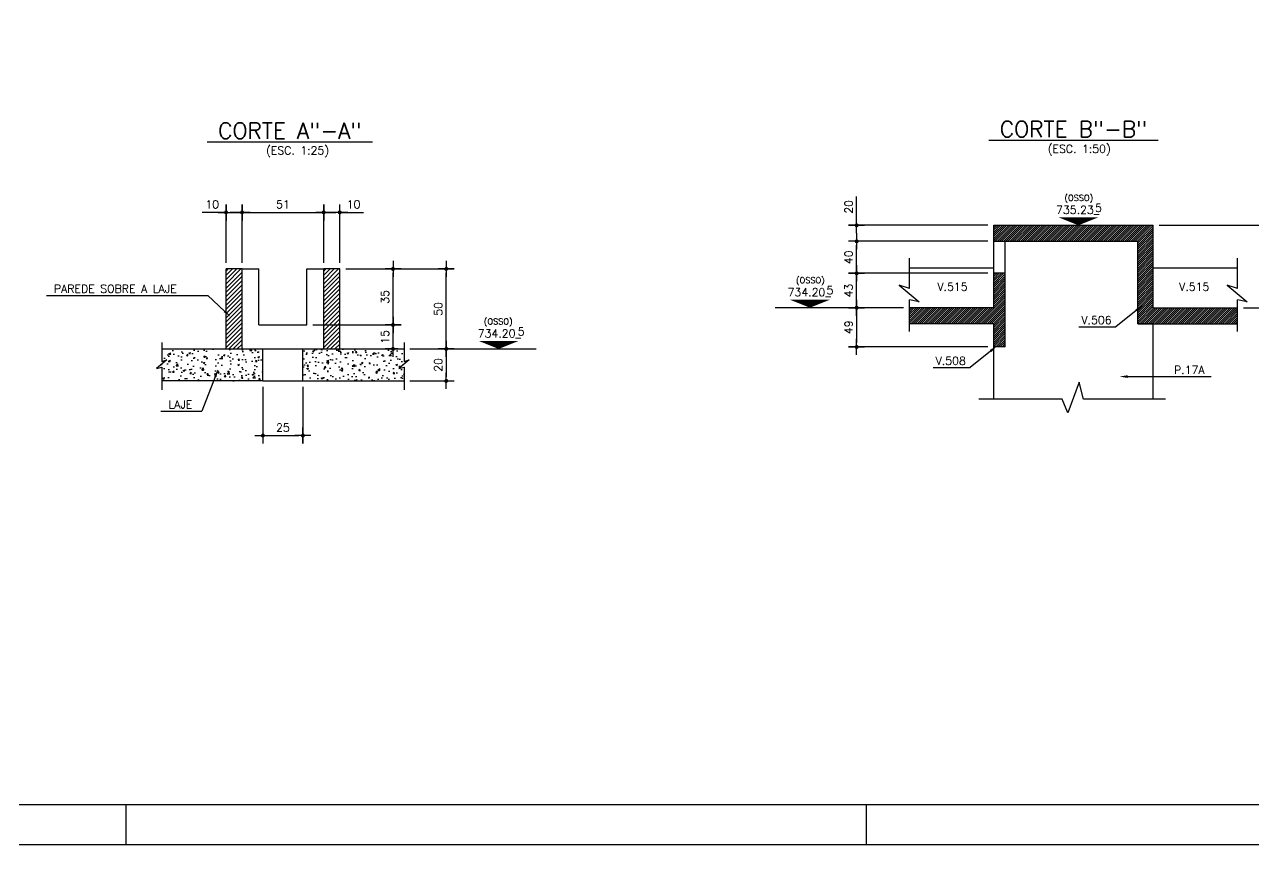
# Model space of a CAD drawing. Header units: inches. Extents: x 0 to 5940, y 0 to 4205.
# Drawn here: x 1188 to 2724, y 0 to 1025 of the extents above; entities that cross this region are included whole.
import ezdxf
from ezdxf.enums import TextEntityAlignment as Align

# ---------------------------------------------------------------- set-up
doc = ezdxf.new("R2010")
doc.units = ezdxf.units.IN
doc.header["$LTSCALE"] = 50
doc.header["$MEASUREMENT"] = 0
for name, color, linetype in [('CORTE-FORMA', 1, 'Continuous'), ('CORTES', 2, 'Continuous'), ('COTA', 6, 'Continuous'), ('DETALHES', 2, 'Continuous'), ('FOLHA', 7, 'Continuous'), ('NIVEL', 3, 'Continuous'), ('TEXTO', 3, 'Continuous')]:
    doc.layers.add(name, color=color, linetype=linetype)
doc.styles.add('ROMANS', font='romans.shx')
doc.dimstyles.new('COTA_25', dxfattribs={"dimscale": 5, "dimtxt": 2, "dimasz": 1, "dimexe": 2, "dimexo": 1.5, "dimgap": 1, "dimtad": 1, "dimlfac": 0.5, "dimzin": 12, "dimdsep": 46, "dimtxsty": 'ROMANS', "dimblk1": 'COTA', "dimblk2": 'COTA', "dimsah": 1, "dimcen": -4, "dimdle": 1.5, "dimclrd": 6, "dimclre": 6, "dimclrt": 3, "dimadec": 0, "dimazin": 0, "dimtfac": 1, "dimtofl": 0, "dimtmove": 0, "dimatfit": 3, "dimldrblk": 'COTA', "dimfxl": 1, "dimtolj": 1, "dimtzin": 12, "dimarcsym": 0})
doc.dimstyles.new('COTA_50', dxfattribs={"dimscale": 5, "dimtxt": 2, "dimasz": 1, "dimexe": 2, "dimexo": 1.5, "dimgap": 1, "dimtad": 1, "dimzin": 12, "dimdsep": 46, "dimtxsty": 'ROMANS', "dimblk1": 'COTA', "dimblk2": 'COTA', "dimsah": 1, "dimcen": -4, "dimdle": 1.5, "dimclrd": 6, "dimclre": 6, "dimclrt": 3, "dimadec": 0, "dimazin": 0, "dimtfac": 1, "dimtofl": 0, "dimtmove": 0, "dimatfit": 3, "dimldrblk": 'COTA', "dimfxl": 1, "dimtolj": 1, "dimtzin": 12, "dimarcsym": 0})
pattern_1 = [(45, (76, 47.5), (-2.6516504, 2.6516504), [])]
pattern_2 = [(50, (0, 0), (21.5178, -1.88256), [2.25, -24.75]), (355, (0, 0), (-4.16254, 22.56576), [1.8, -19.8]), (100.4514, (1.793, -0.157), (17.35527, 20.6832), [1.9122, -21.03426]), (46.1842, (0, 6), (32.01724, -4.96558), [3.375, -37.125]), (96.6356, (2.668, 5.586), (28.03986, 29.22356), [2.8683, -31.5514]), (351.1842, (0, 6), (28.03986, 29.22356), [2.7, -29.7]), (21, (3, 4.5), (17.90721, -12.07857), [2.25, -24.75]), (326, (3, 4.5), (7.29946, 21.7545), [1.8, -19.8]), (71.4514, (4.492, 3.493), (25.20667, 9.67593), [1.9122, -21.03426]), (37.5, (0, 0), (0.364796, 9.986816), [0, -19.56, 0, -20.1, 0, -19.875]), (7.5, (0, 0), (7.892086, 11.83235), [0, -11.46, 0, -19.11, 0, -7.575]), (327.5, (-6.69, 0), (16.014673, -0.676646), [0, -7.5, 0, -23.4, 0, -31.05]), (317.5, (-9.69, 0), (17.49559, 3.00315), [0, -9.75, 0, -15.54, 0, -22.05])]
pattern_3 = [(45, (32.4059, 0), (-1.3258252, 1.3258252), [])]

# ---------------------------------------------------------------- blocks, each defined once
blk = doc.blocks.new('COTA')
at = {"layer": 'COTA'}
for p, q in [((2, 0), (-2, 0)), ((0, -2), (0, 2))]:
    blk.add_line(p, q, dxfattribs=at)
at = {"layer": 'COTA', "const_width": 0.5}
blk.add_lwpolyline([(-0.25, 0, 1), (0.25, 0, 1)], format="xyb", close=True, dxfattribs=at)
blk = doc.blocks.new('*D113')
at = {"layer": 'COTA', "color": 6, "lineweight": -2, "transparency": 16777216}
for p, q in [((1669.7, 619.3), (1725, 619.3)), ((1715, 614.3), (1715, 584.3)), ((1669.7, 579.3), (1725, 579.3))]:
    blk.add_line(p, q, dxfattribs=at)
at = {"layer": 'Defpoints', "color": 0, "transparency": 16777216}
for p in [(1662.2, 619.3), (1662.2, 579.3), (1715, 579.3)]:
    blk.add_point(p, dxfattribs=at)
at = {"layer": 'COTA', "color": 6, "lineweight": -2, "transparency": 16777216, "xscale": 5, "yscale": 5, "zscale": 5}
for p, rotation in [((1715, 619.3), 90), ((1715, 579.3), 270)]:
    blk.add_blockref('COTA', p, dxfattribs=dict(at, rotation=rotation))
at = {"layer": 'COTA', "color": 3, "transparency": 16777216, "insert": (1705, 599.3), "char_height": 10, "attachment_point": 5, "rotation": 90, "style": 'ROMANS'}
blk.add_mtext('\\A1;20', dxfattribs=at)
blk = doc.blocks.new('*D114')
at = {"layer": 'COTA', "color": 6, "lineweight": -2, "transparency": 16777216}
for p, q in [((1589.4, 719.3), (1725, 719.3)), ((1715, 624.3), (1715, 714.3)), ((1669.7, 619.3), (1725, 619.3))]:
    blk.add_line(p, q, dxfattribs=at)
at = {"layer": 'Defpoints', "color": 0, "transparency": 16777216}
for p in [(1581.9, 719.3), (1715, 719.3), (1662.2, 619.3)]:
    blk.add_point(p, dxfattribs=at)
at = {"layer": 'COTA', "color": 6, "lineweight": -2, "transparency": 16777216, "xscale": 5, "yscale": 5, "zscale": 5}
for p, rotation in [((1715, 719.3), 90), ((1715, 619.3), 270)]:
    blk.add_blockref('COTA', p, dxfattribs=dict(at, rotation=rotation))
at = {"layer": 'COTA', "color": 3, "transparency": 16777216, "insert": (1705, 669.3), "char_height": 10, "attachment_point": 5, "rotation": 90, "style": 'ROMANS'}
blk.add_mtext('\\A1;50', dxfattribs=at)
blk = doc.blocks.new('*D115')
at = {"layer": 'COTA', "color": 6, "lineweight": -2, "transparency": 16777216}
for p, q in [((1548.4, 649.3), (1658.5, 649.3)), ((1648.5, 624.3), (1648.5, 644.3)), ((1654.7, 619.3), (1638.5, 619.3))]:
    blk.add_line(p, q, dxfattribs=at)
at = {"layer": 'Defpoints', "color": 0, "transparency": 16777216}
for p in [(1540.9, 649.3), (1648.5, 649.3), (1662.2, 619.3)]:
    blk.add_point(p, dxfattribs=at)
at = {"layer": 'COTA', "color": 6, "lineweight": -2, "transparency": 16777216, "xscale": 5, "yscale": 5, "zscale": 5}
for p, rotation in [((1648.5, 649.3), 90), ((1648.5, 619.3), 270)]:
    blk.add_blockref('COTA', p, dxfattribs=dict(at, rotation=rotation))
at = {"layer": 'COTA', "color": 3, "transparency": 16777216, "insert": (1638.5, 634.3), "char_height": 10, "attachment_point": 5, "rotation": 90, "style": 'ROMANS'}
blk.add_mtext('\\A1;15', dxfattribs=at)
blk = doc.blocks.new('*D116')
at = {"layer": 'COTA', "color": 6, "lineweight": -2, "transparency": 16777216}
for p, q in [((1640.5, 719.3), (1658.5, 719.3)), ((1648.5, 654.3), (1648.5, 714.3)), ((1640.5, 649.3), (1658.5, 649.3))]:
    blk.add_line(p, q, dxfattribs=at)
at = {"layer": 'Defpoints', "color": 0, "transparency": 16777216}
for p in [(1633, 719.3), (1648.5, 719.3), (1633, 649.3)]:
    blk.add_point(p, dxfattribs=at)
at = {"layer": 'COTA', "color": 6, "lineweight": -2, "transparency": 16777216, "xscale": 5, "yscale": 5, "zscale": 5}
for p, rotation in [((1648.5, 719.3), 90), ((1648.5, 649.3), 270)]:
    blk.add_blockref('COTA', p, dxfattribs=dict(at, rotation=rotation))
at = {"layer": 'COTA', "color": 3, "transparency": 16777216, "insert": (1638.5, 684.3), "char_height": 10, "attachment_point": 5, "rotation": 90, "style": 'ROMANS'}
blk.add_mtext('\\A1;35', dxfattribs=at)
blk = doc.blocks.new('*D117')
at = {"layer": 'COTA', "color": 6, "lineweight": -2, "transparency": 16777216}
for p, q in [((1485.9, 571.8), (1485.9, 501)), ((1535.9, 571.8), (1535.9, 501)), ((1490.9, 511), (1530.9, 511))]:
    blk.add_line(p, q, dxfattribs=at)
at = {"layer": 'Defpoints', "color": 0, "transparency": 16777216}
for p in [(1485.9, 579.3), (1535.9, 579.3), (1535.9, 511)]:
    blk.add_point(p, dxfattribs=at)
at = {"layer": 'COTA', "color": 6, "lineweight": -2, "transparency": 16777216, "xscale": 5, "yscale": 5, "zscale": 5, "rotation": 180}
blk.add_blockref('COTA', (1485.9, 511), dxfattribs=at)
at = {"layer": 'COTA', "color": 6, "lineweight": -2, "transparency": 16777216, "xscale": 5, "yscale": 5, "zscale": 5}
blk.add_blockref('COTA', (1535.9, 511), dxfattribs=at)
at = {"layer": 'COTA', "color": 3, "transparency": 16777216, "insert": (1510.9, 521), "char_height": 10, "attachment_point": 5, "style": 'ROMANS'}
blk.add_mtext('\\A1;25', dxfattribs=at)
blk = doc.blocks.new('*D118')
at = {"layer": 'COTA', "color": 6, "lineweight": -2, "transparency": 16777216}
for p, q in [((1439.9, 726.8), (1439.9, 800)), ((1459.9, 726.8), (1459.9, 800)), ((1439.9, 790), (1410.1, 790)), ((1454.9, 790), (1444.9, 790))]:
    blk.add_line(p, q, dxfattribs=at)
at = {"layer": 'Defpoints', "color": 0, "transparency": 16777216}
for p in [(1439.9, 790), (1439.9, 719.3), (1459.9, 719.3)]:
    blk.add_point(p, dxfattribs=at)
at = {"layer": 'COTA', "color": 6, "lineweight": -2, "transparency": 16777216, "xscale": 5, "yscale": 5, "zscale": 5, "rotation": 180}
blk.add_blockref('COTA', (1439.9, 790), dxfattribs=at)
at = {"layer": 'COTA', "color": 6, "lineweight": -2, "transparency": 16777216, "xscale": 5, "yscale": 5, "zscale": 5}
blk.add_blockref('COTA', (1459.9, 790), dxfattribs=at)
at = {"layer": 'COTA', "color": 3, "transparency": 16777216, "insert": (1422.5, 800), "char_height": 10, "attachment_point": 5, "style": 'ROMANS'}
blk.add_mtext('\\A1;10', dxfattribs=at)
blk = doc.blocks.new('*D119')
at = {"layer": 'COTA', "color": 6, "lineweight": -2, "transparency": 16777216}
for p, q in [((1459.9, 726.8), (1459.9, 800)), ((1561.9, 726.8), (1561.9, 800)), ((1464.9, 790), (1556.9, 790))]:
    blk.add_line(p, q, dxfattribs=at)
at = {"layer": 'Defpoints', "color": 0, "transparency": 16777216}
for p in [(1561.9, 790), (1459.9, 719.3), (1561.9, 719.3)]:
    blk.add_point(p, dxfattribs=at)
at = {"layer": 'COTA', "color": 6, "lineweight": -2, "transparency": 16777216, "xscale": 5, "yscale": 5, "zscale": 5, "rotation": 180}
blk.add_blockref('COTA', (1459.9, 790), dxfattribs=at)
at = {"layer": 'COTA', "color": 6, "lineweight": -2, "transparency": 16777216, "xscale": 5, "yscale": 5, "zscale": 5}
blk.add_blockref('COTA', (1561.9, 790), dxfattribs=at)
at = {"layer": 'COTA', "color": 3, "transparency": 16777216, "insert": (1510.9, 800), "char_height": 10, "attachment_point": 5, "style": 'ROMANS'}
blk.add_mtext('\\A1;51', dxfattribs=at)
blk = doc.blocks.new('*D120')
at = {"layer": 'COTA', "color": 6, "lineweight": -2, "transparency": 16777216}
for p, q in [((1561.9, 726.8), (1561.9, 800)), ((1581.9, 726.8), (1581.9, 800)), ((1566.9, 790), (1576.9, 790)), ((1581.9, 790), (1611.6, 790))]:
    blk.add_line(p, q, dxfattribs=at)
at = {"layer": 'Defpoints', "color": 0, "transparency": 16777216}
for p in [(1581.9, 790), (1561.9, 719.3), (1581.9, 719.3)]:
    blk.add_point(p, dxfattribs=at)
at = {"layer": 'COTA', "color": 6, "lineweight": -2, "transparency": 16777216, "xscale": 5, "yscale": 5, "zscale": 5, "rotation": 180}
blk.add_blockref('COTA', (1561.9, 790), dxfattribs=at)
at = {"layer": 'COTA', "color": 6, "lineweight": -2, "transparency": 16777216, "xscale": 5, "yscale": 5, "zscale": 5}
blk.add_blockref('COTA', (1581.9, 790), dxfattribs=at)
at = {"layer": 'COTA', "color": 3, "transparency": 16777216, "insert": (1599.2, 800), "char_height": 10, "attachment_point": 5, "style": 'ROMANS'}
blk.add_mtext('\\A1;10', dxfattribs=at)
blk = doc.blocks.new('*D140')
at = {"layer": 'COTA', "color": 6, "lineweight": -2}
for p, q in [((2605.9, 773.8), (2784.9, 773.8)), ((2774.9, 675.8), (2774.9, 768.8)), ((2711.3, 670.8), (2784.9, 670.8))]:
    blk.add_line(p, q, dxfattribs=at)
at = {"layer": 'Defpoints', "color": 0}
for p in [(2598.4, 773.8), (2774.9, 773.8), (2703.8, 670.8)]:
    blk.add_point(p, dxfattribs=at)
at = {"layer": 'COTA', "color": 6, "lineweight": -2, "xscale": 5, "yscale": 5, "zscale": 5}
for p, rotation in [((2774.9, 773.8), 90), ((2774.9, 670.8), 270)]:
    blk.add_blockref('COTA', p, dxfattribs=dict(at, rotation=rotation))
at = {"layer": 'COTA', "color": 3, "insert": (2764.9, 722.3), "char_height": 10, "attachment_point": 5, "rotation": 90, "style": 'ROMANS'}
blk.add_mtext('\\A1;103', dxfattribs=at)
blk = doc.blocks.new('*D141')
at = {"layer": 'COTA', "color": 6, "lineweight": -2}
for p, q in [((2286.4, 670.8), (2217.9, 670.8)), ((2227.9, 665.8), (2227.9, 626.8)), ((2391.9, 621.8), (2217.9, 621.8))]:
    blk.add_line(p, q, dxfattribs=at)
at = {"layer": 'Defpoints', "color": 0}
for p in [(2293.9, 670.8), (2227.9, 621.8), (2399.4, 621.8)]:
    blk.add_point(p, dxfattribs=at)
at = {"layer": 'COTA', "color": 6, "lineweight": -2, "xscale": 5, "yscale": 5, "zscale": 5}
for p, rotation in [((2227.9, 670.8), 90), ((2227.9, 621.8), 270)]:
    blk.add_blockref('COTA', p, dxfattribs=dict(at, rotation=rotation))
at = {"layer": 'COTA', "color": 3, "insert": (2217.9, 646.3), "char_height": 10, "attachment_point": 5, "rotation": 90, "style": 'ROMANS'}
blk.add_mtext('\\A1;49', dxfattribs=at)
blk = doc.blocks.new('*D142')
at = {"layer": 'COTA', "color": 6, "lineweight": -2}
for p, q in [((2391.9, 713.8), (2217.9, 713.8)), ((2227.9, 675.8), (2227.9, 708.8)), ((2286.4, 670.8), (2217.9, 670.8))]:
    blk.add_line(p, q, dxfattribs=at)
at = {"layer": 'Defpoints', "color": 0}
for p in [(2227.9, 713.8), (2399.4, 713.8), (2293.9, 670.8)]:
    blk.add_point(p, dxfattribs=at)
at = {"layer": 'COTA', "color": 6, "lineweight": -2, "xscale": 5, "yscale": 5, "zscale": 5}
for p, rotation in [((2227.9, 713.8), 90), ((2227.9, 670.8), 270)]:
    blk.add_blockref('COTA', p, dxfattribs=dict(at, rotation=rotation))
at = {"layer": 'COTA', "color": 3, "insert": (2217.9, 692.3), "char_height": 10, "attachment_point": 5, "rotation": 90, "style": 'ROMANS'}
blk.add_mtext('\\A1;43', dxfattribs=at)
blk = doc.blocks.new('*D143')
at = {"layer": 'COTA', "color": 6, "lineweight": -2}
for p, q in [((2391.9, 753.8), (2217.9, 753.8)), ((2227.9, 718.8), (2227.9, 748.8)), ((2391.9, 713.8), (2217.9, 713.8))]:
    blk.add_line(p, q, dxfattribs=at)
at = {"layer": 'Defpoints', "color": 0}
for p in [(2227.9, 753.8), (2399.4, 753.8), (2399.4, 713.8)]:
    blk.add_point(p, dxfattribs=at)
at = {"layer": 'COTA', "color": 6, "lineweight": -2, "xscale": 5, "yscale": 5, "zscale": 5}
for p, rotation in [((2227.9, 753.8), 90), ((2227.9, 713.8), 270)]:
    blk.add_blockref('COTA', p, dxfattribs=dict(at, rotation=rotation))
at = {"layer": 'COTA', "color": 3, "insert": (2217.9, 733.8), "char_height": 10, "attachment_point": 5, "rotation": 90, "style": 'ROMANS'}
blk.add_mtext('\\A1;40', dxfattribs=at)
blk = doc.blocks.new('*D144')
at = {"layer": 'COTA', "color": 6, "lineweight": -2}
for p, q in [((2227.9, 778.8), (2227.9, 810)), ((2391.9, 773.8), (2217.9, 773.8)), ((2391.9, 753.8), (2217.9, 753.8)), ((2227.9, 748.8), (2227.9, 743.8))]:
    blk.add_line(p, q, dxfattribs=at)
at = {"layer": 'Defpoints', "color": 0}
for p in [(2227.9, 773.8), (2399.4, 773.8), (2399.4, 753.8)]:
    blk.add_point(p, dxfattribs=at)
at = {"layer": 'COTA', "color": 6, "lineweight": -2, "xscale": 5, "yscale": 5, "zscale": 5}
for p, rotation in [((2227.9, 773.8), 270), ((2227.9, 753.8), 90)]:
    blk.add_blockref('COTA', p, dxfattribs=dict(at, rotation=rotation))
at = {"layer": 'COTA', "color": 3, "insert": (2217.9, 796.9), "char_height": 10, "attachment_point": 5, "rotation": 90, "style": 'ROMANS'}
blk.add_mtext('\\A1;20', dxfattribs=at)

msp = doc.modelspace()

# ---------------------------------------------------------------- hatches: boundary and pattern name
at = {"layer": 'CORTES'}
h = msp.add_hatch(dxfattribs=at)
h.set_pattern_fill('ANSI31', color=252, scale=15, angle=180)
h.set_pattern_definition(pattern_3)
h.paths.add_polyline_path([(2598.352, 773.814), (2598.352, 670.814), (2703.777, 670.814), (2703.777, 650.814), (2579.352, 650.814), (2579.352, 753.814), (2399.352, 753.814), (2399.352, 773.814)])
h = msp.add_hatch(dxfattribs=at)
h.set_pattern_fill('ANSI31', color=252, scale=15, angle=180)
h.set_pattern_definition(pattern_3)
h.paths.add_polyline_path([(2399.352, 670.814), (2399.352, 713.814), (2413.352, 713.814), (2413.352, 621.814), (2399.352, 621.814), (2399.352, 650.814), (2293.928, 650.814), (2293.928, 670.814)])
at = {"layer": 'DETALHES'}
h = msp.add_hatch(dxfattribs=at)
h.set_pattern_fill('ANSI31', color=11, scale=30)
h.set_pattern_definition(pattern_1)
h.paths.add_polyline_path([(1459.858, 719.278), (1439.858, 719.278), (1439.858, 619.278), (1459.858, 619.278)])
h = msp.add_hatch(dxfattribs=at)
h.set_pattern_fill('ANSI31', color=11, scale=30)
h.set_pattern_definition(pattern_1)
h.paths.add_polyline_path([(1581.858, 719.278), (1561.858, 719.278), (1561.858, 619.278), (1581.858, 619.278)])
h = msp.add_hatch(dxfattribs=at)
h.set_pattern_fill('AR-CONC', color=252, scale=3)
h.set_pattern_definition(pattern_2)
h.paths.add_polyline_path([(1485.858, 619.278), (1359.5, 619.278), (1359.5, 603.522), (1366, 605.5), (1353, 595), (1359.5, 596.5), (1359.5, 579.278), (1485.858, 579.278)])
h = msp.add_hatch(dxfattribs=at)
h.set_pattern_fill('AR-CONC', color=252, scale=3)
h.set_pattern_definition(pattern_2)
h.paths.add_polyline_path([(1662.215, 596.5), (1655.715, 595), (1668.715, 605.5), (1662.215, 603.522), (1662.215, 619.278), (1535.858, 619.278), (1535.858, 579.278), (1662.215, 579.278)])

# ---------------------------------------------------------------- linework, layer by layer
at = {"layer": 'CORTE-FORMA'}
for p, q in [((2399.352, 773.814), (2598.352, 773.814)), ((2399.352, 753.814), (2399.352, 773.814)), ((2598.352, 670.814), (2598.352, 773.814)), ((2399.352, 753.814), (2579.352, 753.814)), ((2579.352, 650.814), (2579.352, 753.814)), ((2399.352, 670.814), (2399.352, 713.814)), ((2413.352, 713.814), (2399.352, 713.814)), ((2413.352, 621.814), (2413.352, 713.814)), ((2399.352, 670.814), (2293.928, 670.814)), ((2598.352, 670.814), (2703.777, 670.814)), ((2399.352, 650.814), (2293.928, 650.814)), ((2399.352, 621.814), (2399.352, 650.814)), ((2598.352, 650.814), (2579.352, 650.814)), ((2579.352, 650.814), (2703.777, 650.814)), ((2413.352, 621.814), (2399.352, 621.814))]:
    msp.add_line(p, q, dxfattribs=at)
at = {"layer": 'CORTES'}
for p, q in [((2399.352, 713.814), (2399.352, 753.814)), ((2413.352, 713.814), (2413.352, 753.814)), ((2293.928, 720.814), (2399.352, 720.814)), ((2598.352, 720.814), (2703.777, 720.814)), ((2598.352, 556.395), (2598.352, 650.814)), ((2399.352, 556.395), (2399.352, 621.814))]:
    msp.add_line(p, q, dxfattribs=at)
at = {"layer": 'CORTES', "color": 8}
for p, q in [((2293.928, 694.734), (2293.928, 732.895)), ((2703.777, 694.734), (2703.777, 732.895)), ((2293.928, 694.734), (2281.103, 699.005)), ((2281.103, 699.005), (2306.098, 678.314)), ((2703.777, 694.734), (2690.952, 699.005)), ((2690.952, 699.005), (2715.948, 678.314)), ((2293.928, 641.212), (2293.928, 680.854)), ((2306.098, 678.314), (2293.928, 680.854)), ((2703.777, 641.212), (2703.777, 680.854)), ((2715.948, 678.314), (2703.777, 680.854)), ((2506.102, 577.835), (2491.866, 539.435)), ((2511.379, 556.395), (2506.102, 577.835)), ((2484.922, 556.395), (2380.745, 556.395)), ((2491.866, 539.435), (2484.922, 556.395)), ((2613.667, 556.395), (2511.379, 556.395))]:
    msp.add_line(p, q, dxfattribs=at)
at = {"layer": 'COTA'}
for p, q in [((2217.949, 670.814), (2126.156, 670.814)), ((1725, 619.278), (1827.5, 619.278))]:
    msp.add_line(p, q, dxfattribs=at)
at = {"layer": 'DETALHES', "color": 1}
for p, q in [((1459.858, 719.278), (1439.858, 719.278)), ((1439.858, 619.278), (1439.858, 719.278)), ((1459.858, 619.278), (1459.858, 719.278)), ((1561.858, 619.278), (1561.858, 719.278)), ((1581.858, 719.278), (1561.858, 719.278)), ((1581.858, 619.278), (1581.858, 719.278)), ((1359.5, 619.278), (1485.858, 619.278)), ((1485.858, 579.278), (1485.858, 619.278)), ((1535.858, 579.278), (1535.858, 619.278)), ((1535.858, 619.278), (1662.215, 619.278)), ((1485.858, 579.278), (1359.5, 579.278)), ((1535.858, 579.278), (1662.215, 579.278))]:
    msp.add_line(p, q, dxfattribs=at)
at = {"layer": 'DETALHES'}
for p, q in [((1459.858, 719.278), (1480.858, 719.278)), ((1480.858, 649.278), (1480.858, 719.278)), ((1540.858, 649.278), (1540.858, 719.278)), ((1540.858, 719.278), (1561.858, 719.278)), ((1480.858, 649.278), (1540.858, 649.278)), ((1485.858, 619.278), (1535.858, 619.278)), ((1485.858, 579.278), (1535.858, 579.278))]:
    msp.add_line(p, q, dxfattribs=at)
at = {"layer": 'DETALHES', "color": 8}
for p, q in [((1359.5, 627.278), (1359.5, 603.522)), ((1662.215, 627.278), (1662.215, 603.522)), ((1366, 605.5), (1353, 595)), ((1359.5, 603.522), (1366, 605.5)), ((1668.715, 605.5), (1655.715, 595)), ((1662.215, 603.522), (1668.715, 605.5)), ((1353, 595), (1359.5, 596.5)), ((1359.5, 596.5), (1359.5, 568)), ((1655.715, 595), (1662.215, 596.5)), ((1662.215, 596.5), (1662.215, 568))]:
    msp.add_line(p, q, dxfattribs=at)
at = {"layer": 'FOLHA', "color": 1}
msp.add_line((125, 50), (5895, 50), dxfattribs=at)
at = {"layer": 'FOLHA'}
for p, q in [((1315, 0), (1315, 50)), ((2240, 0), (2240, 50))]:
    msp.add_line(p, q, dxfattribs=at)
msp.add_lwpolyline([(0, 4205), (0, 0), (5940, 0), (5940, 4205)], close=True, dxfattribs=at)
at = {"layer": 'NIVEL', "color": 1}
for points in [[(2504.98, 773.814, 0, 50, 0), (2504.98, 783.814, 50, 50, 0)], [(2169.509, 670.814, 0, 50, 0), (2169.509, 680.814, 50, 50, 0)], [(1780.5, 619.278, 0, 50, 0), (1780.5, 629.278, 50, 50, 0)]]:
    msp.add_lwpolyline(points, format="xyseb", dxfattribs=at)
at = {"layer": 'TEXTO', "color": 8}
for p, q in [((1215.275, 686.227), (1417.26, 686.227)), ((1438.03, 666.572), (1417.26, 686.227)), ((2577.377, 667.463), (2551.814, 646.972)), ((2505.635, 646.972), (2551.814, 646.972)), ((2395.245, 616.679), (2369.682, 596.188)), ((1426.261, 584.597), (1409.548, 541.727)), ((2323.503, 596.188), (2369.682, 596.188)), ((2566.382, 584.747), (2671.114, 584.747)), ((1358.275, 541.727), (1409.548, 541.727))]:
    msp.add_line(p, q, dxfattribs=at)
for points in [[(1439.175, 667.783), (1436.884, 665.361), (1445.293, 659.699)], [(2576.334, 668.763), (2578.419, 666.162), (2585.18, 673.717)], [(2394.203, 617.98), (2396.288, 615.379), (2403.048, 622.934)], [(1424.708, 585.202), (1427.813, 583.991), (1429.893, 593.914)], [(2566.382, 583.081), (2566.382, 586.414), (2556.382, 584.747)]]:
    msp.add_solid(points, dxfattribs=at)

# ---------------------------------------------------------------- texts
at = {"layer": 'NIVEL', "color": 4, "style": 'ROMANS'}
for p in [(2505.528, 804.379), (2170.057, 701.379), (1779.952, 649.843)]:
    msp.add_text('(OSSO)', height=7.5, dxfattribs=at).set_placement(p, align=Align.CENTER)
at = {"layer": 'NIVEL', "color": 3, "style": 'ROMANS'}
for s, p in [('5', (2530.048, 790.63)), ('735.23_', (2504.093, 788.168)), ('734.20_', (2168.622, 685.168)), ('5', (2194.577, 687.63)), ('5', (1808.725, 636.093)), ('734.20_', (1781.388, 633.631))]:
    msp.add_text(s, height=10, dxfattribs=at).set_placement(p, align=Align.CENTER)
at = {"layer": 'TEXTO', "color": 1, "style": 'ROMANS'}
for s, p in [('%%U CORTE A"-A" ', (1416.143, 882.081)), ('%%U CORTE B"-B" ', (2392.983, 884.108))]:
    msp.add_text(s, height=20, dxfattribs=at).set_placement(p)
at = {"layer": 'TEXTO', "color": 3, "style": 'ROMANS'}
for s, p in [('(ESC. 1:50)', (2466.585, 864.426)), ('(ESC. 1:25)', (1489.745, 862.399))]:
    msp.add_text(s, height=10, dxfattribs=at).set_placement(p)
at = {"layer": 'TEXTO', "style": 'ROMANS'}
for s, p in [('PAREDE SOBRE A LAJE', (1224.704, 689.554)), ('V.515', (2328.823, 692.04)), ('V.515', (2630.893, 692.04)), ('V.506', (2508.74, 650.299)), ('V.508', (2326.608, 599.516)), ('P.17A', (2624.516, 588.075)), ('LAJE', (1367.704, 545.054))]:
    msp.add_text(s, height=10, dxfattribs=at).set_placement(p)

# ---------------------------------------------------------------- dimensions: what is measured, and where the dimension line sits
at = {"layer": 'COTA'}
for base, p1, p2, picture, middle in [((1439.858, 790), (1459.858, 719.278), (1439.858, 719.278), '*D118', (1422.477, 800)), ((1561.858, 790), (1459.858, 719.278), (1561.858, 719.278), '*D119', (1510.858, 800)), ((1581.858, 790), (1561.858, 719.278), (1581.858, 719.278), '*D120', (1599.238, 800)), ((1535.858, 511), (1485.858, 579.278), (1535.858, 579.278), '*D117', (1510.858, 521))]:
    dim = msp.add_linear_dim(base=base, p1=p1, p2=p2, dimstyle='COTA_25', dxfattribs=at)
    dim.commit()
    dim.dimension.update_dxf_attribs({"geometry": picture, "text_midpoint": middle})
for base, p1, p2, dimstyle, picture, middle in [((2227.949, 773.814), (2399.352, 753.814), (2399.352, 773.814), 'COTA_50', '*D144', (2217.949, 796.91)), ((2774.878, 773.814), (2703.777, 670.814), (2598.352, 773.814), 'COTA_50', '*D140', (2764.878, 722.314)), ((2227.949, 753.814), (2399.352, 713.814), (2399.352, 753.814), 'COTA_50', '*D143', (2217.949, 733.814)), ((1715, 719.278), (1662.215, 619.278), (1581.858, 719.278), 'COTA_25', '*D114', (1705, 669.278)), ((1648.5, 719.278), (1633, 649.278), (1633, 719.278), 'COTA_25', '*D116', (1638.5, 684.278)), ((2227.949, 713.814), (2293.928, 670.814), (2399.352, 713.814), 'COTA_50', '*D142', (2217.949, 692.314)), ((2227.949, 621.814), (2293.928, 670.814), (2399.352, 621.814), 'COTA_50', '*D141', (2217.949, 646.314)), ((1648.5, 649.278), (1662.215, 619.278), (1540.858, 649.278), 'COTA_25', '*D115', (1638.5, 634.278)), ((1715, 579.278), (1662.215, 619.278), (1662.215, 579.278), 'COTA_25', '*D113', (1705, 599.278))]:
    dim = msp.add_linear_dim(base=base, p1=p1, p2=p2, angle=90, dimstyle=dimstyle, dxfattribs=at)
    dim.commit()
    dim.dimension.update_dxf_attribs({"geometry": picture, "text_midpoint": middle})

doc.saveas('drawing.dxf')
